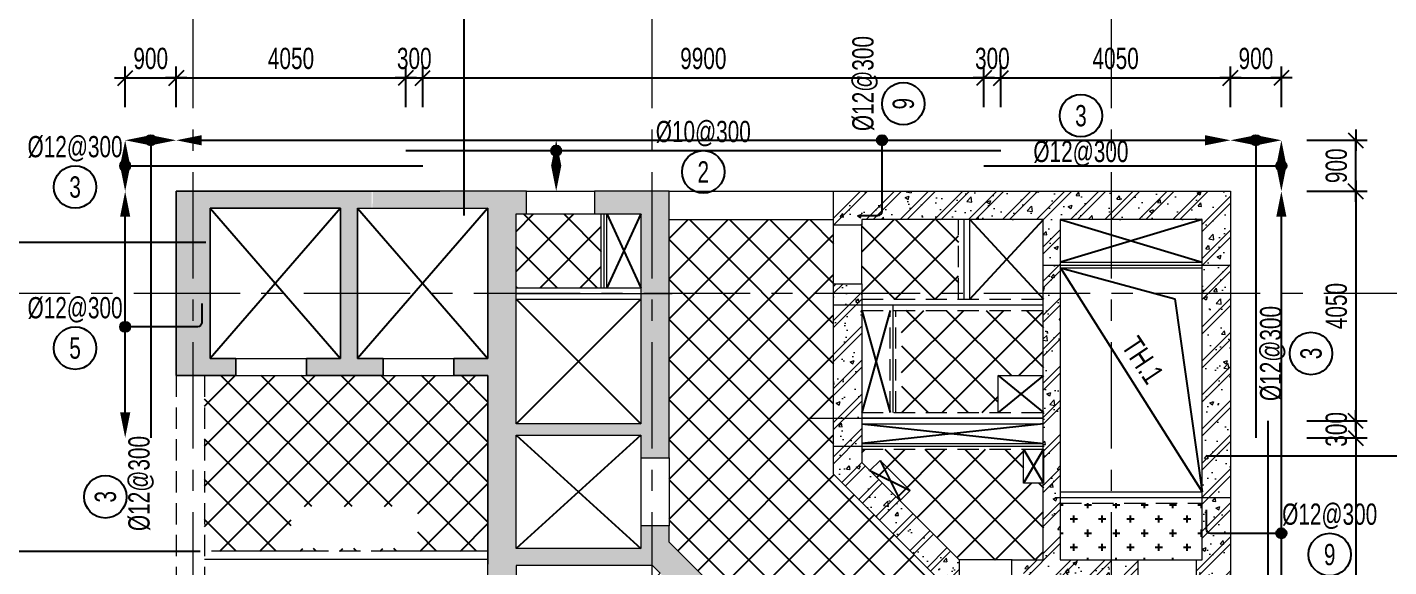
# Model space of a CAD drawing. Extents: x 475529 to 721982, y 1293854 to 1371032.
# Drawn here: x 517648 to 541671, y 1337565 to 1347082 of the extents above; entities that cross this region are included whole.
import ezdxf
from ezdxf.enums import TextEntityAlignment as Align

# ---------------------------------------------------------------- set-up
doc = ezdxf.new("R2010")
doc.units = 0
doc.header["$LTSCALE"] = 1500
doc.header["$MEASUREMENT"] = 0
doc.linetypes.add('CENTER', pattern=[2, 1.25, -0.25, 0.25, -0.25])
doc.linetypes.add('HIDDEN', pattern=[0.375, 0.25, -0.125])
doc.layers.get('Defpoints').update_dxf_attribs({"lineweight": 9})
for name, color, linetype, lineweight in [('CDC- COT', 3, 'Continuous', 0), ('CDC- DAM', 3, 'Continuous', 5), ('CDC- TRUC', 5, 'CENTER', 15), ('Dim', 8, 'Continuous', 15)]:
    doc.layers.add(name, color=color, linetype=linetype, lineweight=lineweight)
for name, color, linetype in [('CHI', 1, 'Continuous'), ('KCS_CHI', 1, 'Continuous'), ('KCS_DIM', 1, 'Continuous'), ('KCS_HATCH', 253, 'Continuous'), ('KCS_STEEL_BOTTOM', 4, 'Continuous'), ('KCS_TEXT', 2, 'Continuous'), ('KCS_TEXT_SOTHEP', 2, 'Continuous'), ('KCS_TEXT_THEP', 2, 'Continuous')]:
    doc.layers.add(name, color=color, linetype=linetype)
doc.styles.add('KCS_SMTEXT', font='arial.ttf', dxfattribs={"width": 0.7})
doc.styles.add('VN simplex', font='arial.ttf', dxfattribs={"width": 0.7})
doc.dimstyles.new('DIM A1 1-150 (Time City)', dxfattribs={"dimtxt": 375, "dimasz": 1.25, "dimexe": 200, "dimexo": 0, "dimgap": 150, "dimtad": 1, "dimdec": 0, "dimzin": 13, "dimdsep": 46, "dimtxsty": 'VN simplex', "dimblk1": 'D', "dimblk2": 'D', "dimsah": 1, "dimcen": 0, "dimdle": 50, "dimclrd": 1, "dimclre": 1, "dimclrt": 2, "dimadec": 0, "dimazin": 0, "dimtfac": 1, "dimtdec": 0, "dimtix": 1, "dimtmove": 2, "dimatfit": 3, "dimldrblk": 'D', "dimfxl": 1, "dimtolj": 1, "dimtzin": 13, "dimarcsym": 0})
pattern_1 = [(50, (-50871.1, -527186.5), (717.2602, -62.7521), [75, -825]), (355, (-50871.1, -527186.5), (-138.7513, 752.1921), [60, -660]), (100.4514, (-50811.3, -527191.7), (578.5094, 689.4395), [63.7402, -701.1421]), (46.1842, (-50871.1, -526986.5), (1067.241, -165.519), [112.5, -1237.5]), (96.6356, (-50782.2, -527000.3), (934.6627, 974.118), [95.6103, -1051.713]), (351.1842, (-50871.1, -526986.5), (934.662, 974.1186), [90, -990]), (21, (-50771.1, -527036.5), (596.907, -402.6189), [75, -825]), (326, (-50771.1, -527036.5), (243.3153, 725.15), [60, -660]), (71.4514, (-50721.35, -527070.05), (840.2226, 322.5305), [63.7402, -701.1421]), (37.5, (-50871.1, -527186.5), (12.15986, 332.89385), [0, -652, 0, -670, 0, -662.5]), (7.5, (-50871.1, -527186.5), (263.06954, 394.4117), [0, -382, 0, -637, 0, -252.5]), (327.5, (-51094.1, -527186.5), (533.82244, -22.55487), [0, -250, 0, -780, 0, -1035]), (317.5, (-51194.1, -527186.5), (583.1862, 100.105), [0, -325, 0, -518, 0, -735]), (45, (-50871.1, -527186.5), (-300.5204, 300.5204), []), (45, (-50871.1, -527064), (-300.5204, 300.5204), [])]
pattern_2 = [(45, (-207129.37, 168841.7), (-353.5534, 353.5534), []), (135, (-207129.37, 168841.7), (-353.5534, -353.5534), [])]

# ---------------------------------------------------------------- blocks, each defined once
blk = doc.blocks.new('cot vach loi tang 3 new')
at = {"layer": 'CDC- COT'}
h = blk.add_hatch(dxfattribs=at)
h.set_pattern_fill('BT-01', color=8, scale=100, pattern_type=2)
h.set_pattern_definition(pattern_1)
h.paths.add_polyline_path([(77272, -250323), (77484, -250111), (76707, -249334), (76495, -249546)], flags=17)
h.paths.add_polyline_path([(82007, -251543), (82007, -252043), (83007, -252043), (83007, -251543)])
h.paths.add_polyline_path([(67107, -241943), (69407, -241943), (69407, -244593), (68807, -244593), (68807, -244893), (70157, -244893), (70157, -244593), (69707, -244593), (69707, -241943), (69957, -241943), (69957, -241643), (66507, -241643), (66507, -244893), (67557, -244893), (67557, -244593), (67107, -244593), (67107, -244593)])
h.paths.add_polyline_path([(74707, -242043), (74707, -245743), (72507, -245743), (72507, -242043), (72687, -242043), (72687, -241643), (69976, -241643), (69969, -241943), (72007, -241943), (72007, -244593), (71407, -244593), (71407, -244893), (72007, -244893), (72007, -248517), (71686, -248839), (72040, -249192), (72507, -248724), (72507, -248243), (74909, -248243), (75080, -248414), (73171, -250323), (76530, -253682), (78439, -251773), (78709, -252043), (79177, -252043), (79177, -251543), (78916, -251543), (78262, -250889), (78050, -251101), (78368, -251419), (76671, -253117), (73701, -250147), (75434, -248485), (75717, -248768), (75929, -248556), (75207, -247834), (75207, -247543), (74707, -247543), (74707, -247943), (72507, -247943), (72507, -245943), (74707, -245943), (74707, -246343), (75207, -246343), (75207, -241643), (73887, -241643), (73887, -242043)])
h.paths.add_polyline_path([(78156, -254743), (84807, -254743), (84807, -255343), (85107, -255343), (85107, -251543), (84207, -251543), (84207, -252043), (84607, -252043), (84607, -254243), (80407, -254243), (80407, -252043), (80807, -252043), (80807, -251543), (80107, -251543), (80107, -254243), (77798, -254243), (77541, -253986), (77187, -254340), (77909, -255061)])
h = blk.add_hatch(dxfattribs=at)
h.set_pattern_fill('BT-01', color=8, scale=100, pattern_type=2)
h.set_pattern_definition(pattern_1)
h.paths.add_polyline_path([(81807, -248143), (81457, -248143), (81457, -248643), (83477, -248643), (83477, -248143), (82107, -248143), (82107, -242143), (84607, -242143), (84607, -248143), (84507, -248143), (84507, -248643), (85107, -248643), (85107, -241643), (78107, -241643), (78107, -242243), (78607, -242243), (78607, -242143), (81807, -242143)])
h.paths.add_polyline_path([(80324, -248643), (80324, -248143), (78607, -246426), (78607, -243273), (78107, -243273), (78107, -246633), (80117, -248643)], flags=17)
for p, q in [((69407, -241943), (67107, -241943)), ((67107, -241943), (69407, -241943)), ((69407, -244593), (69407, -241943)), ((69407, -241943), (69407, -244593)), ((69707, -241943), (69707, -244593)), ((69707, -244593), (69707, -241943)), ((69707, -241943), (72007, -241943)), ((72007, -244593), (72007, -241943)), ((72007, -241943), (72007, -244593)), ((68807, -244893), (68807, -244593)), ((68807, -244593), (69407, -244593)), ((69407, -244593), (68807, -244593)), ((68807, -244593), (68807, -244893)), ((69707, -244593), (70157, -244593)), ((70157, -244593), (69707, -244593)), ((70157, -244593), (70157, -244893)), ((70157, -244893), (70157, -244593)), ((71407, -244893), (71407, -244593)), ((71407, -244593), (72007, -244593)), ((72007, -244593), (71407, -244593)), ((71407, -244593), (71407, -244893)), ((70157, -244893), (68807, -244893)), ((68807, -244893), (70157, -244893)), ((72007, -244893), (71407, -244893)), ((71407, -244893), (72007, -244893)), ((72007, -248517), (72007, -244893)), ((72007, -244893), (72007, -248220))]:
    blk.add_line(p, q, dxfattribs=at)
for points in [[(71157, -241643), (66507, -241643), (66507, -244893), (67007, -244893), (66507, -244893), (66507, -241643)], [(66507, -244893), (67557, -244893), (67557, -244593), (67107, -244593), (67107, -244593), (67107, -244593), (67107, -241943), (67107, -244593), (67107, -244593), (67107, -244593), (67557, -244593), (67557, -244893)], [(80324, -248643), (80117, -248643), (78107, -246633), (78107, -243273), (78607, -243273), (78607, -246426), (80324, -248143), (80324, -248143)], [(80324, -248643), (80117, -248643), (78107, -246633), (78107, -243273), (78607, -243273), (78607, -246426), (80324, -248143), (80324, -248143)]]:
    blk.add_lwpolyline(points, close=True, dxfattribs=at)
for points in [[(75929, -248556), (75207, -247834), (75207, -247543), (74707, -247543), (74707, -247943), (72507, -247943), (72507, -245943), (74707, -245943), (74707, -246343), (75207, -246343), (75207, -241643), (73887, -241643), (73887, -242043), (74707, -242043), (74707, -243443), (74707, -243443), (74707, -243743), (74707, -243743), (74707, -245743), (72507, -245743), (72507, -243743), (72507, -243743), (72507, -243443), (72507, -243443), (72507, -242043), (72687, -242043), (72687, -241643), (71157, -241643)], [(83477, -248643), (81254, -248643), (81254, -248143), (81807, -248143), (81807, -242143), (78607, -242143), (78607, -242243), (78107, -242243), (78107, -241643), (85107, -241643), (85107, -248643), (84507, -248643), (84507, -248143), (84607, -248143), (84607, -242143), (82107, -242143), (82107, -248143), (83477, -248143)], [(83477, -248143), (83477, -248643), (81254, -248643), (81254, -248143), (81807, -248143), (81807, -242143), (78607, -242143), (78607, -242243), (78107, -242243), (78107, -241643), (85107, -241643), (85107, -248643), (84507, -248643), (84507, -248143), (84607, -248143), (84607, -242143), (82107, -242143), (82107, -248143), (83477, -248143)], [(73489, -249935), (75045, -248379), (74909, -248243), (72507, -248243), (72507, -248724), (72393, -248839), (72393, -248839), (72040, -249192)]]:
    blk.add_lwpolyline(points, dxfattribs=at)
blk = doc.blocks.new('MBT04')
at = {"layer": 'KCS_HATCH'}
h = blk.add_hatch(dxfattribs=at)
h.set_pattern_fill('ANSI37', color=164, scale=4000)
h.set_pattern_definition(pattern_2)
h.paths.add_polyline_path([(30300, 32499.3), (31800, 32499.3), (31800, 33799.3), (31720, 33799.3), (30480, 33799.3), (30300, 33799.3)])
h = blk.add_hatch(dxfattribs=at)
h.set_pattern_fill('ANSI37', color=164, scale=4000)
h.set_pattern_definition(pattern_2)
h.paths.add_polyline_path([(35900, 33599.3), (35900, 33699.3), (33000, 33699.3), (33000, 32399.3), (35900, 32399.3), (35900, 32399.3)])
h.paths.add_polyline_path([(40800, 26696.4), (37406.1, 24299.3), (37800, 24299.3), (38550, 24299.3), (39850, 24299.3), (40800, 24299.3)])
h.paths.add_polyline_path([(42400, 27199.3), (42300, 27199.3), (41512, 27199.3), (40800, 26696.4), (40800, 24299.3), (42050, 24299.3), (42400, 24299.3)])
h.paths.add_polyline_path([(33000, 28007.9), (34485.1, 26522.8), (35291.2, 25716.7), (36139.8, 24868.2), (36139.8, 24868.2), (36708.7, 24299.3), (37406.1, 24299.3), (40800, 26696.4), (40800, 27199.3), (37909.9, 27199.3), (35900, 29209.2), (35900, 32399.3), (33000, 32399.3)])
h = blk.add_hatch(dxfattribs=at)
h.set_pattern_fill('ANSI37', color=164, scale=4000)
h.set_pattern_definition([(45, (-207029.37, 168841.7), (-353.5534, 353.5534), []), (135, (-207029.37, 168841.7), (-353.5534, -353.5534), [])])
h.paths.add_polyline_path([(38200, 32299.3), (38200, 32399.3), (36400, 32399.3), (36400, 32299.3)])
h.paths.add_polyline_path([(38100, 32399.3), (38100, 33699.3), (36400, 33699.3), (36400, 32399.3)])
h.paths.add_polyline_path([(37100, 30299.3), (38800, 30299.3), (38800, 30949.3), (39600, 30949.3), (39600, 32099.3), (37100, 32099.3)])
h.paths.add_polyline_path([(39250, 29049.3), (39250, 29649.3), (36400, 29649.3), (36400, 29416.3), (38117, 27699.3), (39600, 27699.3), (39600, 29049.3)])
h = blk.add_hatch(dxfattribs=at)
h.set_pattern_fill('ANSI37', color=164, scale=4000)
h.set_pattern_definition([(45, (-207129.37, 268132.7), (-353.5534, 353.5534), []), (135, (-207129.37, 268132.7), (-353.5534, -353.5534), [])])
h.paths.add_polyline_path([(26327.6, 27900), (28560.7, 27900), (28560.7, 28637.5), (26327.6, 28637.5)], flags=16)
h.paths.add_polyline_path([(24800, 27853.6), (29800, 27853.6), (29800, 30949.3), (24800, 30949.3)])
h = blk.add_hatch(dxfattribs=at)
h.set_pattern_fill('CROSS', color=164, scale=1000)
h.set_pattern_definition([(0, (-28948.7, -1500091.45), (250, 250), [125, -375]), (90, (-28886.2, -1500153.95), (-250, 250), [125, -375])])
h.paths.add_polyline_path([(42400, 28699.3), (40800, 28699.3), (40800, 27699.3), (42219.9, 27699.3), (42400, 27826.5)])
h.paths.add_polyline_path([(40800, 28699.3), (39900, 28699.3), (39900, 27699.3), (40800, 27699.3)])
at = {"layer": 'CDC- DAM'}
for p, q in [((29250, 34200), (28050, 34200)), ((30480, 34199.3), (31680, 34199.3)), ((33000, 34199.3), (35900, 34199.3)), ((28050, 33900), (29250, 33900)), ((30480, 33799.3), (31680, 33799.3)), ((31800, 32499.3), (31800, 33799.3)), ((31900, 32499.3), (31900, 33799.3)), ((33000, 33699.3), (35900, 33699.3)), ((38300, 32299.3), (38300, 33699.3)), ((35900, 32569.3), (35900, 33599.3)), ((36400, 32569.3), (36400, 33599.3)), ((39900, 32949.3), (42400, 32949.3)), ((39900, 32849.3), (42400, 32849.3)), ((30300, 32499.3), (32500, 32499.3)), ((30300, 32299.3), (32500, 32299.3)), ((25350, 31249.3), (26600, 31249.3)), ((27950, 31249.3), (29200, 31249.3)), ((25350, 30949.3), (26600, 30949.3)), ((27950, 30949.3), (29200, 30949.3)), ((38800, 30949.3), (39600, 30949.3)), ((38800, 30299.3), (38800, 30949.3)), ((36400, 30099.3), (39600, 30099.3)), ((36400, 29749.3), (39600, 29749.3)), ((32500, 29499.3), (32500, 28299.3)), ((33000, 29499.3), (33000, 28299.3)), ((36541.4, 29274.8), (36718.2, 29451.6)), ((36718.2, 29451.6), (37248.5, 28921.3)), ((37071.8, 28744.5), (37248.5, 28921.3)), ((39900, 28899.3), (42400, 28899.3)), ((39047, 27699.3), (38117, 27699.3)), ((40000, 27699.3), (42300, 27699.3))]:
    blk.add_line(p, q, dxfattribs=at)
at = {"layer": 'CDC- DAM', "linetype": 'HIDDEN'}
for p, q in [((38100, 32299.3), (38100, 33699.3)), ((36400, 32299.3), (39600, 32299.3)), ((36400, 32099.3), (39600, 32099.3)), ((36900, 30299.3), (36900, 32099.3)), ((37000, 30299.3), (37000, 32099.3)), ((24300, 30949.3), (24300, 26291.5)), ((24800, 30949.3), (24800, 26291.5)), ((36400, 30299.3), (39600, 30299.3)), ((36400, 29649.3), (39600, 29649.3)), ((39900, 28699.3), (42400, 28699.3)), ((29800, 27853.6), (24800, 27853.6))]:
    blk.add_line(p, q, dxfattribs=at)
at = {"layer": 'CDC- DAM'}
blk.add_lwpolyline([(39250, 29649.3), (39600, 29649.3), (39600, 29049.3), (39250, 29049.3)], close=True, dxfattribs=at)
at = {"layer": 'CDC- TRUC'}
for p, q in [((40800, -3337), (40800, 53925.2)), ((24600, -3337), (24600, 53023.7)), ((32700, -3337), (32700, 53023.7)), ((-3448.4, 32400), (62778.1, 32400)), ((29800, 27850), (24800, 27850))]:
    blk.add_line(p, q, dxfattribs=at)
at = {"layer": 'CDC- TRUC', "ltscale": 5}
for p, q in [((31850, 32499.3), (31850, 33799.3)), ((38200, 32299.3), (38200, 33699.3)), ((39600, 32899.3), (42900, 32899.3)), ((30300, 32399.3), (33050.1, 32399.3)), ((35900, 32199.3), (39600, 32199.3)), ((36950, 30299.3), (36950, 32199.3)), ((35470.4, 30199.3), (39600, 30199.3)), ((39600, 30199.3), (36400, 30199.3)), ((39600, 29699.3), (35900, 29699.3)), ((39800, 28799.3), (42900, 28798)), ((29800, 27703.6), (24798.2, 27703.6))]:
    blk.add_line(p, q, dxfattribs=at)
at = {"layer": 'CHI', "color": 1}
for p, q in [((24900, 33899.3), (27200, 31249.3)), ((27200, 33899.3), (24900, 31249.3)), ((27500, 33899.3), (29800, 31249.3)), ((29800, 33899.3), (27500, 31249.3)), ((31900, 33799.3), (32500, 32499.3)), ((32500, 33799.3), (31900, 32499.3)), ((38300, 33699.3), (39600, 32299.3)), ((38300, 32299.3), (39600, 33699.3)), ((39900, 33699.3), (42400, 32949.3)), ((42400, 33699.3), (39900, 32949.3)), ((39900, 32849.3), (41921.6, 32299.7)), ((39900, 32849.3), (42400, 28899.3)), ((32500, 32299.3), (30300, 30099.3)), ((30300, 32299.3), (32500, 30099.3)), ((41921.6, 32299.7), (42400, 28899.3)), ((36900, 32099.3), (36400, 30299.3)), ((36400, 32099.3), (36900, 30299.3)), ((38800, 30949.3), (39600, 30299.3)), ((39600, 30949.3), (38800, 30299.3)), ((36400, 30099.3), (39600, 29749.3)), ((39600, 30099.3), (36400, 29749.3)), ((30300, 29899.3), (32500, 27899.3)), ((32500, 29899.3), (30300, 27899.3)), ((39250, 29649.3), (39600, 29049.3)), ((39600, 29649.3), (39250, 29049.3)), ((36718.2, 29451.6), (37071.8, 28744.5)), ((36541.4, 29274.8), (37248.5, 28921.3))]:
    blk.add_line(p, q, dxfattribs=at)
blk.add_blockref('cot vach loi tang 3 new', (-42207.4, 275842.2))
at = {"layer": 'KCS_TEXT', "color": 2, "style": 'KCS_SMTEXT', "width": 0.75}
blk.add_text('TH.1', height=375, rotation=303.67817, dxfattribs=at).set_placement((41199.8, 31117), align=Align.CENTER)
blk = doc.blocks.new('KCS_MuiTenRaiThep')
blk.add_lwpolyline([(0, 0, 0, 1.2, 0), (3, 0, 1.2, 1.2, 0)], format="xyseb")
blk = doc.blocks.new('KCS_ChamRaiThep')
h = blk.add_hatch(color=256)
h.dxf.hatch_style = 1
h.paths.add_polyline_path([(0.6, 0, 1), (-0.6, 0, 1)])
blk.add_circle((0, 0), 0.6)
blk = doc.blocks.new('D')
at = {"color": 8}
blk.add_line((150, 0), (-150, 0), dxfattribs=at)
at = {"color": 3}
blk.add_line((106, 106), (-106, -106), dxfattribs=at)
blk = doc.blocks.new('*D92')
at = {"layer": 'Defpoints', "color": 0, "transparency": 16777216}
for p in [(520277, 1346189), (519377, 1345671), (520277, 1345671)]:
    blk.add_point(p, dxfattribs=at)
at = {"layer": 'KCS_DIM', "color": 1, "lineweight": -2, "transparency": 16777216}
for p, q in [((519377, 1345671), (519377, 1346389)), ((520277, 1345671), (520277, 1346389)), ((519378, 1346189), (520275, 1346189))]:
    blk.add_line(p, q, dxfattribs=at)
at = {"layer": 'KCS_DIM', "color": 1, "lineweight": -2, "transparency": 16777216, "xscale": 1.25, "yscale": 1.25, "zscale": 1.25, "rotation": 180}
blk.add_blockref('D', (519377, 1346189), dxfattribs=at)
at = {"layer": 'KCS_DIM', "color": 1, "lineweight": -2, "transparency": 16777216, "xscale": 1.25, "yscale": 1.25, "zscale": 1.25}
blk.add_blockref('D', (520277, 1346189), dxfattribs=at)
at = {"layer": 'KCS_DIM', "color": 2, "transparency": 16777216, "insert": (519827, 1346530), "char_height": 375, "attachment_point": 5, "style": 'VN simplex'}
blk.add_mtext('\\A1;900', dxfattribs=at)
blk = doc.blocks.new('*D93')
at = {"layer": 'Defpoints', "color": 0, "transparency": 16777216}
for p in [(524327, 1346189), (520277, 1345671), (524327, 1345671)]:
    blk.add_point(p, dxfattribs=at)
at = {"layer": 'KCS_DIM', "color": 1, "lineweight": -2, "transparency": 16777216}
for p, q in [((520277, 1345671), (520277, 1346389)), ((524327, 1345671), (524327, 1346389)), ((520278, 1346189), (524325, 1346189))]:
    blk.add_line(p, q, dxfattribs=at)
at = {"layer": 'KCS_DIM', "color": 1, "lineweight": -2, "transparency": 16777216, "xscale": 1.25, "yscale": 1.25, "zscale": 1.25, "rotation": 180}
blk.add_blockref('D', (520277, 1346189), dxfattribs=at)
at = {"layer": 'KCS_DIM', "color": 1, "lineweight": -2, "transparency": 16777216, "xscale": 1.25, "yscale": 1.25, "zscale": 1.25}
blk.add_blockref('D', (524327, 1346189), dxfattribs=at)
at = {"layer": 'KCS_DIM', "color": 2, "transparency": 16777216, "insert": (522302, 1346530), "char_height": 375, "attachment_point": 5, "style": 'VN simplex'}
blk.add_mtext('\\A1;4050', dxfattribs=at)
blk = doc.blocks.new('*D94')
at = {"layer": 'Defpoints', "color": 0, "transparency": 16777216}
for p in [(524627, 1346189), (524327, 1345671), (524627, 1345671)]:
    blk.add_point(p, dxfattribs=at)
at = {"layer": 'KCS_DIM', "color": 1, "lineweight": -2, "transparency": 16777216}
for p, q in [((524327, 1345671), (524327, 1346389)), ((524627, 1345671), (524627, 1346389)), ((524325, 1346189), (524324, 1346189)), ((524327, 1346189), (524627, 1346189)), ((524628, 1346189), (524629, 1346189))]:
    blk.add_line(p, q, dxfattribs=at)
at = {"layer": 'KCS_DIM', "color": 1, "lineweight": -2, "transparency": 16777216, "xscale": 1.25, "yscale": 1.25, "zscale": 1.25}
blk.add_blockref('D', (524327, 1346189), dxfattribs=at)
at = {"layer": 'KCS_DIM', "color": 1, "lineweight": -2, "transparency": 16777216, "xscale": 1.25, "yscale": 1.25, "zscale": 1.25, "rotation": 180}
blk.add_blockref('D', (524627, 1346189), dxfattribs=at)
at = {"layer": 'KCS_DIM', "color": 2, "transparency": 16777216, "insert": (524477, 1346530), "char_height": 375, "attachment_point": 5, "style": 'VN simplex'}
blk.add_mtext('\\A1;300', dxfattribs=at)
blk = doc.blocks.new('*D95')
at = {"layer": 'Defpoints', "color": 0, "transparency": 16777216}
for p in [(534527, 1346189), (524627, 1345671), (534527, 1345671)]:
    blk.add_point(p, dxfattribs=at)
at = {"layer": 'KCS_DIM', "color": 1, "lineweight": -2, "transparency": 16777216}
for p, q in [((524627, 1345671), (524627, 1346389)), ((534527, 1345671), (534527, 1346389)), ((524628, 1346189), (534525, 1346189))]:
    blk.add_line(p, q, dxfattribs=at)
at = {"layer": 'KCS_DIM', "color": 1, "lineweight": -2, "transparency": 16777216, "xscale": 1.25, "yscale": 1.25, "zscale": 1.25, "rotation": 180}
blk.add_blockref('D', (524627, 1346189), dxfattribs=at)
at = {"layer": 'KCS_DIM', "color": 1, "lineweight": -2, "transparency": 16777216, "xscale": 1.25, "yscale": 1.25, "zscale": 1.25}
blk.add_blockref('D', (534527, 1346189), dxfattribs=at)
at = {"layer": 'KCS_DIM', "color": 2, "transparency": 16777216, "insert": (529577, 1346530), "char_height": 375, "attachment_point": 5, "style": 'VN simplex'}
blk.add_mtext('\\A1;9900', dxfattribs=at)
blk = doc.blocks.new('*D96')
at = {"layer": 'Defpoints', "color": 0, "transparency": 16777216}
for p in [(534827, 1346189), (534527, 1345671), (534827, 1345671)]:
    blk.add_point(p, dxfattribs=at)
at = {"layer": 'KCS_DIM', "color": 1, "lineweight": -2, "transparency": 16777216}
for p, q in [((534527, 1345671), (534527, 1346389)), ((534827, 1345671), (534827, 1346389)), ((534525, 1346189), (534524, 1346189)), ((534527, 1346189), (534827, 1346189)), ((534828, 1346189), (534829, 1346189))]:
    blk.add_line(p, q, dxfattribs=at)
at = {"layer": 'KCS_DIM', "color": 1, "lineweight": -2, "transparency": 16777216, "xscale": 1.25, "yscale": 1.25, "zscale": 1.25}
blk.add_blockref('D', (534527, 1346189), dxfattribs=at)
at = {"layer": 'KCS_DIM', "color": 1, "lineweight": -2, "transparency": 16777216, "xscale": 1.25, "yscale": 1.25, "zscale": 1.25, "rotation": 180}
blk.add_blockref('D', (534827, 1346189), dxfattribs=at)
at = {"layer": 'KCS_DIM', "color": 2, "transparency": 16777216, "insert": (534677, 1346530), "char_height": 375, "attachment_point": 5, "style": 'VN simplex'}
blk.add_mtext('\\A1;300', dxfattribs=at)
blk = doc.blocks.new('*D97')
at = {"layer": 'Defpoints', "color": 0, "transparency": 16777216}
for p in [(538877, 1346189), (534827, 1345671), (538877, 1345671)]:
    blk.add_point(p, dxfattribs=at)
at = {"layer": 'KCS_DIM', "color": 1, "lineweight": -2, "transparency": 16777216}
for p, q in [((534827, 1345671), (534827, 1346389)), ((538877, 1345671), (538877, 1346389)), ((534828, 1346189), (538875, 1346189))]:
    blk.add_line(p, q, dxfattribs=at)
at = {"layer": 'KCS_DIM', "color": 1, "lineweight": -2, "transparency": 16777216, "xscale": 1.25, "yscale": 1.25, "zscale": 1.25, "rotation": 180}
blk.add_blockref('D', (534827, 1346189), dxfattribs=at)
at = {"layer": 'KCS_DIM', "color": 1, "lineweight": -2, "transparency": 16777216, "xscale": 1.25, "yscale": 1.25, "zscale": 1.25}
blk.add_blockref('D', (538877, 1346189), dxfattribs=at)
at = {"layer": 'KCS_DIM', "color": 2, "transparency": 16777216, "insert": (536852, 1346530), "char_height": 375, "attachment_point": 5, "style": 'VN simplex'}
blk.add_mtext('\\A1;4050', dxfattribs=at)
blk = doc.blocks.new('*D98')
at = {"layer": 'Defpoints', "color": 0, "transparency": 16777216}
for p in [(539777, 1346189), (538877, 1345671), (539777, 1345671)]:
    blk.add_point(p, dxfattribs=at)
at = {"layer": 'KCS_DIM', "color": 1, "lineweight": -2, "transparency": 16777216}
for p, q in [((538877, 1345671), (538877, 1346389)), ((539777, 1345671), (539777, 1346389)), ((538878, 1346189), (539775, 1346189))]:
    blk.add_line(p, q, dxfattribs=at)
at = {"layer": 'KCS_DIM', "color": 1, "lineweight": -2, "transparency": 16777216, "xscale": 1.25, "yscale": 1.25, "zscale": 1.25, "rotation": 180}
blk.add_blockref('D', (538877, 1346189), dxfattribs=at)
at = {"layer": 'KCS_DIM', "color": 1, "lineweight": -2, "transparency": 16777216, "xscale": 1.25, "yscale": 1.25, "zscale": 1.25}
blk.add_blockref('D', (539777, 1346189), dxfattribs=at)
at = {"layer": 'KCS_DIM', "color": 2, "transparency": 16777216, "insert": (539327, 1346530), "char_height": 375, "attachment_point": 5, "style": 'VN simplex'}
blk.add_mtext('\\A1;900', dxfattribs=at)
blk = doc.blocks.new('*D99')
at = {"layer": 'Defpoints', "color": 0, "transparency": 16777216}
for p in [(540228, 1344189), (540228, 1340139), (541088, 1340139)]:
    blk.add_point(p, dxfattribs=at)
at = {"layer": 'KCS_DIM', "color": 1, "lineweight": -2, "transparency": 16777216}
for p, q in [((540228, 1344189), (541288, 1344189)), ((541088, 1344188), (541088, 1340140)), ((540228, 1340139), (541288, 1340139))]:
    blk.add_line(p, q, dxfattribs=at)
at = {"layer": 'KCS_DIM', "color": 1, "lineweight": -2, "transparency": 16777216, "xscale": 1.25, "yscale": 1.25, "zscale": 1.25}
for p, rotation in [((541088, 1344189), 90), ((541088, 1340139), 270)]:
    blk.add_blockref('D', p, dxfattribs=dict(at, rotation=rotation))
at = {"layer": 'KCS_DIM', "color": 2, "transparency": 16777216, "insert": (540747, 1342164), "char_height": 375, "attachment_point": 5, "rotation": 90, "style": 'VN simplex'}
blk.add_mtext('\\A1;4050', dxfattribs=at)
blk = doc.blocks.new('*D100')
at = {"layer": 'Defpoints', "color": 0, "transparency": 16777216}
for p in [(540228, 1340139), (540228, 1339839), (541088, 1339839)]:
    blk.add_point(p, dxfattribs=at)
at = {"layer": 'KCS_DIM', "color": 1, "lineweight": -2, "transparency": 16777216}
for p, q in [((540228, 1340139), (541288, 1340139)), ((541088, 1340140), (541088, 1340142)), ((541088, 1340139), (541088, 1339839)), ((540228, 1339839), (541288, 1339839)), ((541088, 1339838), (541088, 1339837))]:
    blk.add_line(p, q, dxfattribs=at)
at = {"layer": 'KCS_DIM', "color": 1, "lineweight": -2, "transparency": 16777216, "xscale": 1.25, "yscale": 1.25, "zscale": 1.25}
for p, rotation in [((541088, 1340139), 270), ((541088, 1339839), 90)]:
    blk.add_blockref('D', p, dxfattribs=dict(at, rotation=rotation))
at = {"layer": 'KCS_DIM', "color": 2, "transparency": 16777216, "insert": (540747, 1339989), "char_height": 375, "attachment_point": 5, "rotation": 90, "style": 'VN simplex'}
blk.add_mtext('\\A1;300', dxfattribs=at)
blk = doc.blocks.new('*D101')
at = {"layer": 'Defpoints', "color": 0, "transparency": 16777216}
for p in [(540228, 1339839), (540228, 1329939), (541088, 1329939)]:
    blk.add_point(p, dxfattribs=at)
at = {"layer": 'KCS_DIM', "color": 1, "lineweight": -2, "transparency": 16777216}
for p, q in [((540228, 1339839), (541288, 1339839)), ((541088, 1339838), (541088, 1329940)), ((540228, 1329939), (541288, 1329939))]:
    blk.add_line(p, q, dxfattribs=at)
at = {"layer": 'KCS_DIM', "color": 1, "lineweight": -2, "transparency": 16777216, "xscale": 1.25, "yscale": 1.25, "zscale": 1.25}
for p, rotation in [((541088, 1339839), 90), ((541088, 1329939), 270)]:
    blk.add_blockref('D', p, dxfattribs=dict(at, rotation=rotation))
at = {"layer": 'KCS_DIM', "color": 2, "transparency": 16777216, "insert": (540747, 1334889), "char_height": 375, "attachment_point": 5, "rotation": 90, "style": 'VN simplex'}
blk.add_mtext('\\A1;9900', dxfattribs=at)
blk = doc.blocks.new('*D106')
at = {"layer": 'Defpoints', "color": 0, "transparency": 16777216}
for p in [(540228, 1345089), (541088, 1345089), (540228, 1344189)]:
    blk.add_point(p, dxfattribs=at)
at = {"layer": 'KCS_DIM', "color": 1, "lineweight": -2, "transparency": 16777216}
for p, q in [((540228, 1345089), (541288, 1345089)), ((541088, 1344190), (541088, 1345088)), ((540228, 1344189), (541288, 1344189))]:
    blk.add_line(p, q, dxfattribs=at)
at = {"layer": 'KCS_DIM', "color": 1, "lineweight": -2, "transparency": 16777216, "xscale": 1.25, "yscale": 1.25, "zscale": 1.25}
for p, rotation in [((541088, 1345089), 90), ((541088, 1344189), 270)]:
    blk.add_blockref('D', p, dxfattribs=dict(at, rotation=rotation))
at = {"layer": 'KCS_DIM', "color": 2, "transparency": 16777216, "insert": (540747, 1344639), "char_height": 375, "attachment_point": 5, "rotation": 90, "style": 'VN simplex'}
blk.add_mtext('\\A1;900', dxfattribs=at)

msp = doc.modelspace()

# ---------------------------------------------------------------- linework, layer by layer
at = {"layer": 'KCS_CHI', "color": 1, "elevation": 0}
for points in [[(519706.5, 1345088.8), (519946.5, 1345088.8)], [(520606.5, 1345088.8), (538546.5, 1345088.8)], [(539206.5, 1345088.8), (539446.5, 1345088.8)], [(519376.4, 1344519), (519376.4, 1344758.6)], [(526981.4, 1344519), (526981.4, 1344759.1)], [(539776.4, 1344519), (539776.4, 1344758.6)], [(519376.4, 1340169), (519376.4, 1343859)], [(539776.4, 1325919), (539776.4, 1343859)]]:
    msp.add_lwpolyline(points, dxfattribs=at)
at = {"layer": 'KCS_STEEL_BOTTOM', "elevation": 0}
for points in [[(525355.9, 1343764.1), (525355.9, 1358314)], [(519826.5, 1345088.6), (519826.5, 1339839)], [(532317.7, 1343764.1), (532655.2, 1343764.1), (532683.9, 1343769.8), (532708.3, 1343786), (532724.5, 1343810.3), (532730.2, 1343839.1), (532730.2, 1345088.8)], [(539326.5, 1345088.6), (539326.5, 1339839)], [(524326.5, 1344905.8), (534826.5, 1344905.8)], [(519376.5, 1344638.8), (524626.5, 1344638.8)], [(534526.5, 1344638.9), (539776.5, 1344638.9)], [(501851.5, 1343291.5), (520801.5, 1343291.5)], [(520726.5, 1342210.1), (520726.5, 1341872.6), (520720.8, 1341843.9), (520704.6, 1341819.6), (520680.2, 1341803.4), (520651.5, 1341797.6), (519376, 1341797.6)], [(539542.4, 1329639.1), (539542.4, 1340139.1)], [(538451.5, 1339522), (553001.5, 1339522)], [(538451.5, 1338568.6), (538451.5, 1338231.1), (538457.2, 1338202.4), (538473.5, 1338178.1), (538497.8, 1338161.8), (538526.5, 1338156.1), (539776, 1338156.1)], [(504501.5, 1337843.1), (520701.5, 1337843.1)]]:
    msp.add_lwpolyline(points, dxfattribs=at)
at = {"layer": 'KCS_TEXT_SOTHEP', "color": 1}
for centre in [(533105.2, 1345733.3, 0), (536239.5, 1345522.1, 0), (529576.5, 1344530.8, 0), (518492.1, 1344263.8, 0), (518492.1, 1341422.6, 0), (540298.9, 1341327.4, 0), (519026.4, 1338800.1, 0), (540628.8, 1337781.1, 0)]:
    msp.add_circle(centre, 375, dxfattribs=at)

# ---------------------------------------------------------------- block references
at = {"layer": 'Dim'}
msp.add_blockref('MBT04', (495976.5, 1309989, 0), dxfattribs=at)
at = {"layer": 'KCS_CHI', "xscale": 150, "yscale": 150, "zscale": 150}
for name, p, rotation in [('KCS_MuiTenRaiThep', (519376.4, 1345088.6, 0), 270), ('KCS_MuiTenRaiThep', (520276.5, 1345088.8, 0), 179.9999999999998), ('KCS_MuiTenRaiThep', (526981.4, 1345089.1, 0), 270), ('KCS_MuiTenRaiThep', (538876.5, 1345088.8, 0), 179.9999999999998), ('KCS_MuiTenRaiThep', (539776.5, 1345088.8, 0), 179.9999999999998), ('KCS_MuiTenRaiThep', (539776.4, 1345088.6, 0), 270), ('KCS_ChamRaiThep', (526981.4, 1344905.8, 0), 90.0000000000002), ('KCS_MuiTenRaiThep', (519376.4, 1344189, 0), 90.0000000000002), ('KCS_ChamRaiThep', (519376.4, 1344638.8, 0), 90.0000000000002), ('KCS_MuiTenRaiThep', (526981.4, 1344189, 0), 90.0000000000002), ('KCS_MuiTenRaiThep', (539776.4, 1344189, 0), 90.0000000000002), ('KCS_ChamRaiThep', (539776.4, 1344638.9, 0), 90.0000000000002), ('KCS_MuiTenRaiThep', (519376.4, 1344189, 0), 270), ('KCS_MuiTenRaiThep', (539776.4, 1344189, 0), 270), ('KCS_ChamRaiThep', (519376.4, 1341797.6, 0), 90.0000000000002), ('KCS_MuiTenRaiThep', (519376.4, 1339839, 0), 90.0000000000002), ('KCS_ChamRaiThep', (539776.4, 1338156.1, 0), 90.0000000000002)]:
    msp.add_blockref(name, p, dxfattribs=dict(at, rotation=rotation))
for name, p in [('KCS_MuiTenRaiThep', (519376.5, 1345088.8, 0)), ('KCS_ChamRaiThep', (519826.5, 1345088.8, 0)), ('KCS_MuiTenRaiThep', (520276.5, 1345088.8, 0)), ('KCS_ChamRaiThep', (532730.2, 1345088.8, 0)), ('KCS_MuiTenRaiThep', (538876.5, 1345088.8, 0)), ('KCS_ChamRaiThep', (539326.5, 1345088.8, 0))]:
    msp.add_blockref(name, p, dxfattribs=at)

# ---------------------------------------------------------------- texts
at = {"layer": 'KCS_TEXT_SOTHEP', "style": 'KCS_SMTEXT', "width": 0.7}
for s, p in [('9', (533105.2, 1345733.3, 0)), ('3', (540298.9, 1341327.4, 0)), ('3', (519026.4, 1338800.1, 0))]:
    msp.add_text(s, height=375, rotation=90, dxfattribs=at).set_placement(p, align=Align.MIDDLE_CENTER)
for s, p in [('3', (536239.5, 1345522.1, 0)), ('2', (529576.5, 1344530.8, 0)), ('3', (518492.1, 1344263.8, 0)), ('5', (518492.1, 1341422.6, 0)), ('9', (540628.8, 1337781.1, 0))]:
    msp.add_text(s, height=375, dxfattribs=at).set_placement(p, align=Align.MIDDLE_CENTER)
at = {"layer": 'KCS_TEXT_THEP', "style": 'KCS_SMTEXT', "width": 0.7}
for p in [(532580.2, 1346089.2, 0), (539773.9, 1341327.4, 0), (519806.9, 1339034.3, 0)]:
    msp.add_text('%%C12@300', height=375, rotation=90, dxfattribs=at).set_placement(p, align=Align.CENTER)
for s, p in [('%%C10@300', (529576.5, 1345055.8, 0)), ('%%C12@300', (518492.1, 1344788.8, 0)), ('%%C12@300', (536239.5, 1344703.9, 0)), ('%%C12@300', (518492.1, 1341947.6, 0)), ('%%C12@300', (540628.8, 1338306.1, 0))]:
    msp.add_text(s, height=375, dxfattribs=at).set_placement(p, align=Align.CENTER)

# ---------------------------------------------------------------- dimensions: what is measured, and where the dimension line sits
at = {"layer": 'KCS_DIM'}
for base, p1, p2, picture, middle in [((520276.5, 1346188.8, 0), (519376.5, 1345670.8, 0), (520276.5, 1345670.8, 0), '*D92', (519826.5, 1346530.2, 0)), ((524326.5, 1346188.8, 0), (520276.5, 1345670.8, 0), (524326.5, 1345670.8, 0), '*D93', (522301.5, 1346530.2, 0)), ((524626.5, 1346188.8, 0), (524326.5, 1345670.8, 0), (524626.5, 1345670.8, 0), '*D94', (524476.5, 1346530.4, 0)), ((534526.5, 1346188.8, 0), (524626.5, 1345670.8, 0), (534526.5, 1345670.8, 0), '*D95', (529576.5, 1346530.2, 0)), ((534826.5, 1346188.8, 0), (534526.5, 1345670.8, 0), (534826.5, 1345670.8, 0), '*D96', (534676.5, 1346530.4, 0)), ((538876.5, 1346188.8, 0), (534826.5, 1345670.8, 0), (538876.5, 1345670.8, 0), '*D97', (536851.5, 1346530.2, 0)), ((539776.5, 1346188.8, 0), (538876.5, 1345670.8, 0), (539776.5, 1345670.8, 0), '*D98', (539326.5, 1346530.2, 0))]:
    dim = msp.add_linear_dim(base=base, p1=p1, p2=p2, dimstyle='DIM A1 1-150 (Time City)', dxfattribs=at)
    dim.commit()
    dim.dimension.update_dxf_attribs({"geometry": picture, "text_midpoint": middle})
for base, p1, p2, picture, middle in [((541088.1, 1345089.1, 0), (540228.3, 1344189, 0), (540228.3, 1345089.1, 0), '*D106', (540746.6, 1344639.1, 0)), ((541088.1, 1340139.1, 0), (540228.3, 1344189, 0), (540228.3, 1340139.1, 0), '*D99', (540746.6, 1342164.1, 0)), ((541088.1, 1339839, 0), (540228.3, 1340139.1, 0), (540228.3, 1339839, 0), '*D100', (540746.5, 1339989.1, 0)), ((541088.1, 1329939.1, 0), (540228.3, 1339839, 0), (540228.3, 1329939.1, 0), '*D101', (540746.6, 1334889.1, 0))]:
    dim = msp.add_linear_dim(base=base, p1=p1, p2=p2, angle=90, dimstyle='DIM A1 1-150 (Time City)', dxfattribs=at)
    dim.commit()
    dim.dimension.update_dxf_attribs({"geometry": picture, "text_midpoint": middle})

doc.saveas('drawing.dxf')
